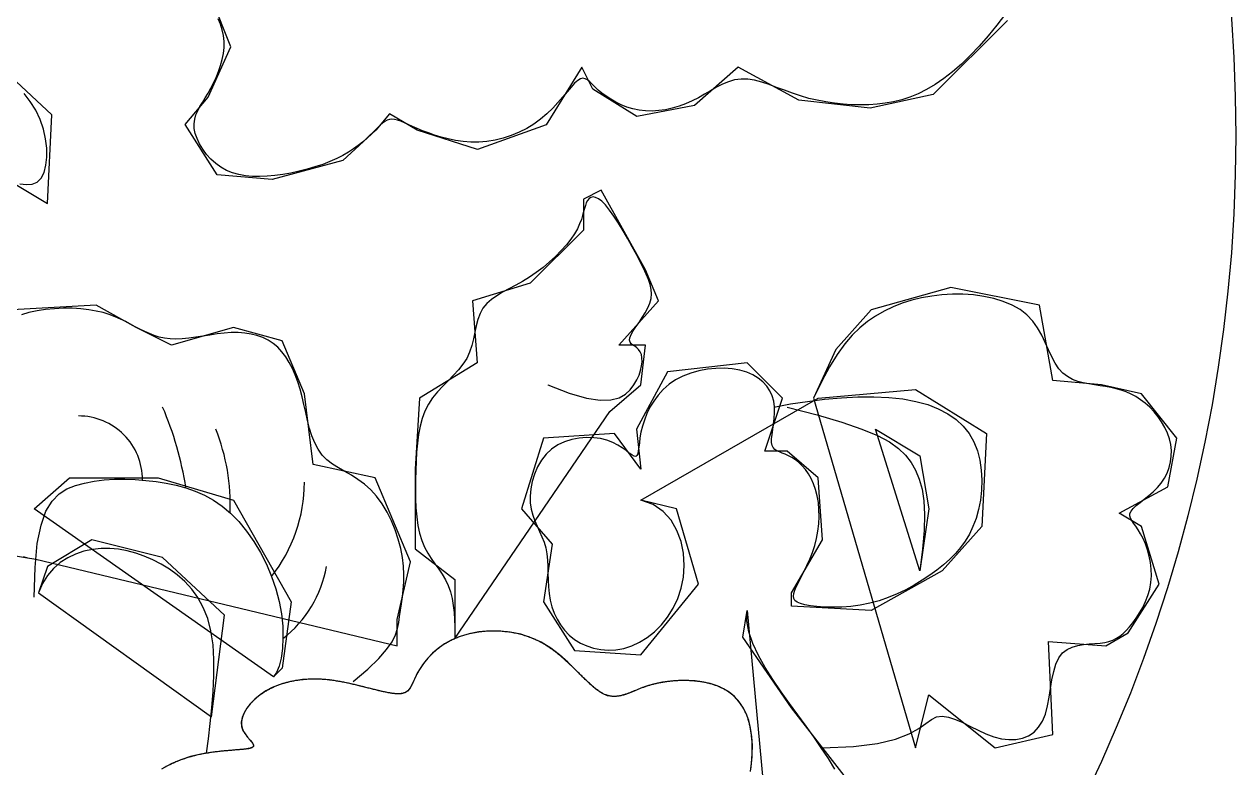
# Model space of a CAD drawing. Header units: metres. Extents: x -747 to 1683, y 3278 to 5498.
# Drawn here: x 532.4 to 739, y 4552.6 to 4679.4 of the extents above; entities that cross this region are included whole.
import ezdxf

# ---------------------------------------------------------------- set-up
doc = ezdxf.new("R2010")
doc.units = ezdxf.units.M
doc.layers.add('3', color=3, linetype='Continuous')

msp = doc.modelspace()

# ---------------------------------------------------------------- linework, layer by layer
at = {"layer": '3'}
for points in [[(700.05, 4680.02), (687.41, 4667.4), (676.64, 4665.06), (664.47, 4666.46), (654.17, 4672.07), (646.68, 4665.53), (636.85, 4663.66), (629.36, 4668.33), (627.49, 4672.07), (621.4, 4662.25), (609.7, 4658.04), (599.4, 4661.32), (594.72, 4664.12), (592.38, 4661.32), (586.76, 4656.17), (574.69, 4652.92), (565.31, 4653.7), (559.84, 4662.29), (563.75, 4666.97), (567.66, 4675.56), (564.53, 4683.36)], [(699.74, 4681.19), (698.26, 4679.23), (696.76, 4677.39), (695.25, 4675.66), (693.73, 4674.07), (692.21, 4672.61), (690.69, 4671.29), (689.2, 4670.13), (687.72, 4669.11), (686.27, 4668.25), (684.84, 4667.55), (683.43, 4666.97), (682.03, 4666.52), (680.64, 4666.18), (679.24, 4665.93), (677.83, 4665.77), (676.41, 4665.68), (674.96, 4665.65), (673.5, 4665.68), (672.04, 4665.77), (670.57, 4665.93), (669.1, 4666.14), (667.64, 4666.42), (666.2, 4666.76), (664.78, 4667.16), (663.39, 4667.63), (662.03, 4668.13), (660.71, 4668.63), (659.42, 4669.1), (658.16, 4669.51), (656.95, 4669.83), (655.77, 4670.02), (654.64, 4670.05), (653.55, 4669.9), (652.49, 4669.59), (651.46, 4669.16), (650.44, 4668.64), (649.42, 4668.06), (648.4, 4667.46), (647.36, 4666.86), (646.29, 4666.31), (645.19, 4665.82), (644.07, 4665.4), (642.92, 4665.07), (641.77, 4664.82), (640.61, 4664.66), (639.47, 4664.6), (638.34, 4664.62), (637.24, 4664.75), (636.18, 4664.97), (635.16, 4665.28), (634.19, 4665.67), (633.27, 4666.11), (632.42, 4666.6), (631.63, 4667.11), (630.93, 4667.64), (630.3, 4668.18), (629.75, 4668.69), (629.28, 4669.17), (628.85, 4669.58), (628.45, 4669.9), (628.07, 4670.11), (627.68, 4670.18), (627.25, 4670.09), (626.79, 4669.81), (626.26, 4669.33), (625.66, 4668.68), (624.99, 4667.89), (624.24, 4667), (623.42, 4666.04), (622.52, 4665.07), (621.54, 4664.1), (620.47, 4663.19), (619.31, 4662.36), (618.09, 4661.61), (616.8, 4660.97), (615.46, 4660.42), (614.1, 4659.98), (612.71, 4659.64), (611.32, 4659.41), (609.93, 4659.29), (608.57, 4659.29), (607.24, 4659.39), (605.94, 4659.57), (604.7, 4659.83), (603.5, 4660.14), (602.37, 4660.49), (601.32, 4660.86), (600.34, 4661.24), (599.44, 4661.61), (598.63, 4661.97), (597.89, 4662.3), (597.23, 4662.59), (596.62, 4662.84), (596.07, 4663.03), (595.57, 4663.15), (595.11, 4663.19), (594.69, 4663.14), (594.29, 4663.02), (593.91, 4662.82), (593.53, 4662.55), (593.14, 4662.22), (592.74, 4661.84), (592.31, 4661.4), (591.83, 4660.93), (591.31, 4660.41), (590.73, 4659.87), (590.08, 4659.31), (589.37, 4658.74), (588.58, 4658.16), (587.7, 4657.59), (586.74, 4657.03), (585.69, 4656.49), (584.53, 4655.98), (583.3, 4655.5), (581.99, 4655.07), (580.65, 4654.67), (579.27, 4654.32), (577.88, 4654.02), (576.5, 4653.78), (575.14, 4653.6), (573.82, 4653.47), (572.54, 4653.42), (571.32, 4653.45), (570.14, 4653.56), (569.01, 4653.76), (567.94, 4654.07), (566.92, 4654.48), (565.96, 4655), (565.07, 4655.65), (564.24, 4656.39), (563.5, 4657.21), (562.85, 4658.08), (562.31, 4658.98), (561.88, 4659.89), (561.57, 4660.78), (561.4, 4661.64), (561.38, 4662.44), (561.48, 4663.2), (561.69, 4663.92), (561.99, 4664.63), (562.37, 4665.34), (562.8, 4666.07), (563.26, 4666.82), (563.75, 4667.62), (564.23, 4668.48), (564.71, 4669.39), (565.15, 4670.34), (565.56, 4671.33), (565.9, 4672.34), (566.18, 4673.37), (566.38, 4674.4), (566.48, 4675.43), (566.48, 4676.45), (566.37, 4677.45), (566.16, 4678.43), (565.86, 4679.38), (565.48, 4680.3)], [(525.05, 4655.62), (536.38, 4648.83), (537.13, 4663.92), (525.8, 4674.48)], [(531.68, 4652.21), (532.8, 4652.05), (533.78, 4652.12), (534.61, 4652.47), (535.29, 4653.16), (535.79, 4654.13), (536.12, 4655.34), (536.28, 4656.73), (536.26, 4658.27), (536.06, 4659.88), (535.68, 4661.53), (535.12, 4663.16), (534.37, 4664.73), (533.45, 4666.21), (532.41, 4667.59)], [(621.71, 4617.9), (621.71, 4617.9), (625.32, 4616.5), (628.26, 4615.67), (630.61, 4615.31), (632.46, 4615.35), (633.88, 4615.71), (634.96, 4616.31), (635.76, 4617.06), (636.37, 4617.9), (636.86, 4618.74), (637.24, 4619.58), (637.51, 4620.38), (637.69, 4621.15), (637.76, 4621.86), (637.74, 4622.51), (637.64, 4623.08), (637.44, 4623.56), (637.17, 4623.93), (636.85, 4624.23), (636.51, 4624.48), (636.18, 4624.7), (635.91, 4624.93), (635.71, 4625.2), (635.62, 4625.53), (635.68, 4625.94), (635.9, 4626.47), (636.26, 4627.1), (636.72, 4627.8), (637.24, 4628.57), (637.77, 4629.38), (638.28, 4630.21), (638.73, 4631.04), (639.08, 4631.85), (639.29, 4632.64), (639.37, 4633.41), (639.32, 4634.19), (639.16, 4635), (638.88, 4635.85), (638.49, 4636.77), (638.01, 4637.78), (637.44, 4638.89), (636.79, 4640.13), (636.08, 4641.45), (635.32, 4642.81), (634.53, 4644.16), (633.74, 4645.46), (632.96, 4646.66), (632.22, 4647.71), (631.53, 4648.58), (630.9, 4649.22), (630.34, 4649.64), (629.85, 4649.88), (629.42, 4649.94), (629.05, 4649.86), (628.73, 4649.66), (628.47, 4649.34), (628.25, 4648.95), (628.09, 4648.5), (627.94, 4647.99), (627.79, 4647.42), (627.62, 4646.78), (627.41, 4646.1), (627.12, 4645.35), (626.74, 4644.54), (626.24, 4643.67), (625.61, 4642.75), (624.85, 4641.79), (623.98, 4640.81), (623.02, 4639.82), (621.98, 4638.86), (620.88, 4637.93), (619.73, 4637.05), (618.56, 4636.25), (617.38, 4635.54), (616.21, 4634.9), (615.07, 4634.3), (613.98, 4633.71), (612.98, 4633.11), (612.07, 4632.47), (611.28, 4631.77), (610.63, 4630.97), (610.14, 4630.07), (609.78, 4629.07), (609.49, 4628), (609.25, 4626.89), (609.01, 4625.75), (608.72, 4624.61), (608.36, 4623.49), (607.86, 4622.42), (607.22, 4621.42), (606.45, 4620.46), (605.59, 4619.54), (604.69, 4618.62), (603.77, 4617.69), (602.87, 4616.73), (602.04, 4615.72), (601.32, 4614.63), (600.73, 4613.45), (600.26, 4612.19), (599.9, 4610.85), (599.64, 4609.44), (599.45, 4607.98), (599.32, 4606.46), (599.24, 4604.9), (599.18, 4603.31), (599.14, 4601.7), (599.13, 4600.08), (599.14, 4598.48), (599.21, 4596.92), (599.34, 4595.4), (599.53, 4593.96), (599.81, 4592.61), (600.19, 4591.37), (600.66, 4590.25), (601.21, 4589.23), (601.82, 4588.29), (602.45, 4587.39), (603.09, 4586.51), (603.69, 4585.62), (604.24, 4584.69), (604.72, 4583.7), (605.09, 4582.62), (605.37, 4581.47), (605.57, 4580.28), (605.71, 4579.08), (605.79, 4577.89), (605.83, 4576.74), (605.85, 4575.65), (605.85, 4574.65), (632.28, 4613.37), (637.57, 4617.9), (638.32, 4624.69), (633.79, 4624.69), (640.59, 4632.23), (638.32, 4637.51), (630.77, 4651.09), (627.75, 4649.58), (627.75, 4644.3), (618.69, 4635.25), (608.87, 4632.23), (609.63, 4621.67), (599.81, 4615.63), (599.05, 4603.56), (599.05, 4589.98), (605.85, 4584.7), (605.85, 4577.16), (605.85, 4574.65)], [(668.53, 4556.04), (668.53, 4556.04), (673.82, 4556.23), (677.91, 4556.76), (681, 4557.51), (683.28, 4558.39), (684.93, 4559.31), (686.13, 4560.17), (687.09, 4560.87), (687.98, 4561.32), (688.95, 4561.43), (690.04, 4561.26), (691.21, 4560.87), (692.45, 4560.33), (693.74, 4559.69), (695.06, 4559.04), (696.4, 4558.42), (697.73, 4557.92), (699.04, 4557.59), (700.3, 4557.43), (701.51, 4557.46), (702.64, 4557.69), (703.67, 4558.1), (704.6, 4558.72), (705.39, 4559.54), (706.04, 4560.56), (706.53, 4561.79), (706.89, 4563.17), (707.18, 4564.65), (707.42, 4566.16), (707.66, 4567.64), (707.95, 4569.05), (708.31, 4570.31), (708.81, 4571.38), (709.45, 4572.2), (710.23, 4572.79), (711.1, 4573.21), (712.05, 4573.48), (713.03, 4573.65), (714.01, 4573.74), (714.96, 4573.81), (715.85, 4573.89), (716.66, 4574.01), (717.38, 4574.18), (718.04, 4574.41), (718.65, 4574.71), (719.23, 4575.07), (719.78, 4575.52), (720.33, 4576.04), (720.89, 4576.66), (721.46, 4577.36), (722.04, 4578.15), (722.61, 4579.02), (723.14, 4579.96), (723.62, 4580.95), (724.02, 4582), (724.33, 4583.08), (724.54, 4584.2), (724.62, 4585.34), (724.58, 4586.49), (724.45, 4587.62), (724.22, 4588.73), (723.93, 4589.78), (723.58, 4590.78), (723.19, 4591.69), (722.78, 4592.5), (722.35, 4593.2), (721.94, 4593.8), (721.56, 4594.32), (721.25, 4594.78), (721.03, 4595.2), (720.92, 4595.59), (720.95, 4595.99), (721.14, 4596.4), (721.51, 4596.84), (722.03, 4597.32), (722.67, 4597.84), (723.39, 4598.41), (724.15, 4599.02), (724.91, 4599.69), (725.64, 4600.4), (726.3, 4601.17), (726.86, 4602), (727.31, 4602.88), (727.66, 4603.8), (727.89, 4604.76), (728.01, 4605.73), (728.02, 4606.73), (727.91, 4607.72), (727.68, 4608.72), (727.34, 4609.7), (726.9, 4610.66), (726.36, 4611.59), (725.75, 4612.48), (725.07, 4613.31), (724.34, 4614.08), (723.57, 4614.77), (722.78, 4615.38), (721.97, 4615.9), (721.15, 4616.34), (720.31, 4616.7), (719.46, 4617), (718.59, 4617.25), (717.7, 4617.45), (716.79, 4617.62), (715.85, 4617.77), (714.9, 4617.91), (713.94, 4618.06), (712.98, 4618.26), (712.05, 4618.51), (711.15, 4618.85), (710.3, 4619.31), (709.51, 4619.9), (708.81, 4620.66), (708.19, 4621.6), (707.62, 4622.68), (707.08, 4623.87), (706.52, 4625.11), (705.91, 4626.37), (705.21, 4627.61), (704.38, 4628.78), (703.39, 4629.84), (702.21, 4630.76), (700.86, 4631.52), (699.36, 4632.15), (697.75, 4632.64), (696.04, 4633), (694.28, 4633.24), (692.48, 4633.36), (690.68, 4633.36), (688.9, 4633.26), (687.15, 4633.06), (685.43, 4632.75), (683.76, 4632.33), (682.13, 4631.82), (680.56, 4631.2), (679.04, 4630.48), (677.59, 4629.65), (676.21, 4628.72), (674.88, 4627.65), (673.58, 4626.38), (672.31, 4624.88), (671.03, 4623.1), (669.73, 4621), (668.4, 4618.52), (667.02, 4615.63), (684.39, 4556.04), (686.65, 4565.09), (697.98, 4556.04), (707.8, 4558.3), (707.04, 4574.14), (716.86, 4573.39), (720.64, 4575.65), (725.92, 4583.95), (722.9, 4593.76), (719.13, 4596.02), (727.43, 4600.55), (728.94, 4608.84), (722.9, 4616.39), (716.11, 4617.9), (707.8, 4618.65), (705.53, 4631.48), (690.43, 4634.49), (676.84, 4630.72), (670.8, 4623.93), (667.02, 4615.63)], [(532.22, 4588.62), (532.97, 4588.44), (533.69, 4588.3), (534.38, 4588.18), (596.03, 4573.39), (596.03, 4577.91), (598.3, 4587.72), (592.26, 4602.05), (581.69, 4604.32), (580.18, 4616.39), (576.4, 4625.44), (568.09, 4627.7), (557.52, 4624.69), (551.48, 4627.7), (544.68, 4631.48), (530.33, 4630.72)], [(588.48, 4567.35), (588.48, 4567.35), (590.98, 4569.45), (592.85, 4571.24), (594.21, 4572.78), (595.14, 4574.11), (595.73, 4575.29), (596.07, 4576.37), (596.27, 4577.39), (596.41, 4578.42), (596.57, 4579.48), (596.74, 4580.59), (596.9, 4581.75), (597.04, 4582.97), (597.13, 4584.25), (597.15, 4585.6), (597.09, 4587), (596.91, 4588.48), (596.61, 4590.01), (596.19, 4591.59), (595.66, 4593.17), (595.01, 4594.73), (594.27, 4596.23), (593.43, 4597.63), (592.5, 4598.92), (591.5, 4600.04), (590.43, 4600.99), (589.32, 4601.8), (588.19, 4602.5), (587.07, 4603.14), (585.98, 4603.76), (584.95, 4604.41), (584.02, 4605.13), (583.2, 4605.95), (582.51, 4606.92), (581.94, 4608.02), (581.47, 4609.22), (581.07, 4610.49), (580.73, 4611.83), (580.42, 4613.18), (580.11, 4614.55), (579.8, 4615.89), (579.45, 4617.18), (579.06, 4618.42), (578.63, 4619.6), (578.15, 4620.71), (577.61, 4621.74), (577.02, 4622.69), (576.36, 4623.55), (575.64, 4624.31), (574.85, 4624.96), (574, 4625.52), (573.08, 4625.97), (572.1, 4626.32), (571.08, 4626.58), (570, 4626.75), (568.88, 4626.83), (567.71, 4626.82), (566.52, 4626.74), (565.3, 4626.59), (564.08, 4626.41), (562.85, 4626.21), (561.65, 4626.02), (560.48, 4625.85), (559.35, 4625.74), (558.28, 4625.69), (557.27, 4625.74), (556.33, 4625.87), (555.43, 4626.07), (554.58, 4626.34), (553.75, 4626.66), (552.95, 4627.02), (552.15, 4627.41), (551.35, 4627.83), (550.54, 4628.26), (549.71, 4628.69), (548.83, 4629.11), (547.91, 4629.51), (546.92, 4629.88), (545.85, 4630.22), (544.69, 4630.5), (543.42, 4630.72), (542.05, 4630.88), (540.59, 4630.96), (539.08, 4630.96), (537.56, 4630.9), (536.05, 4630.75), (534.59, 4630.53), (533.22, 4630.23), (531.97, 4629.84)], [(660.22, 4614.13), (660.22, 4614.13), (663.08, 4614.65), (665.98, 4615.1), (668.88, 4615.46), (671.76, 4615.71), (674.56, 4615.86), (677.27, 4615.88), (679.84, 4615.76), (682.25, 4615.51), (684.46, 4615.1), (686.47, 4614.55), (688.28, 4613.84), (689.89, 4612.99), (691.3, 4612), (692.51, 4610.88), (693.52, 4609.61), (694.33, 4608.22), (694.94, 4606.69), (695.36, 4605.08), (695.61, 4603.39), (695.7, 4601.68), (695.64, 4599.96), (695.45, 4598.28), (695.13, 4596.66), (694.71, 4595.14), (694.19, 4593.74), (693.58, 4592.46), (692.87, 4591.27), (692.08, 4590.17), (691.2, 4589.14), (690.23, 4588.17), (689.18, 4587.24), (688.04, 4586.34), (686.82, 4585.45), (685.52, 4584.59), (684.16, 4583.76), (682.74, 4582.99), (681.26, 4582.28), (679.74, 4581.65), (678.18, 4581.11), (676.58, 4580.68), (674.97, 4580.36), (673.37, 4580.15), (671.8, 4580.03), (670.29, 4579.99), (668.88, 4580.02), (667.59, 4580.11), (666.46, 4580.25), (665.51, 4580.43), (664.76, 4580.63), (664.21, 4580.87), (663.84, 4581.15), (663.64, 4581.48), (663.58, 4581.88), (663.65, 4582.36), (663.84, 4582.92), (664.12, 4583.57), (664.49, 4584.33), (664.92, 4585.18), (665.39, 4586.12), (665.87, 4587.14), (666.35, 4588.22), (666.8, 4589.35), (667.2, 4590.53), (667.52, 4591.74), (667.76, 4592.98), (667.9, 4594.22), (667.96, 4595.46), (667.93, 4596.68), (667.82, 4597.86), (667.63, 4598.99), (667.36, 4600.06), (667.02, 4601.05), (666.61, 4601.95), (666.14, 4602.75), (665.62, 4603.47), (665.07, 4604.1), (664.49, 4604.65), (663.9, 4605.12), (663.32, 4605.51), (662.74, 4605.83), (662.19, 4606.08), (661.67, 4606.29), (661.19, 4606.48), (660.77, 4606.68), (660.42, 4606.91), (660.14, 4607.21), (659.94, 4607.59), (659.85, 4608.09), (659.85, 4608.72), (659.92, 4609.47), (660.04, 4610.32), (660.18, 4611.23), (660.29, 4612.2), (660.36, 4613.18), (660.35, 4614.17), (660.22, 4615.13), (659.96, 4616.05), (659.57, 4616.91), (659.03, 4617.71), (658.37, 4618.43), (657.57, 4619.07), (656.65, 4619.62), (655.6, 4620.07), (654.43, 4620.41), (653.15, 4620.64), (651.78, 4620.74), (650.36, 4620.72), (648.91, 4620.58), (647.47, 4620.32), (646.06, 4619.93), (644.72, 4619.42), (643.48, 4618.78), (642.37, 4618.01), (641.38, 4617.13), (640.51, 4616.17), (639.75, 4615.15), (639.11, 4614.08), (638.58, 4613), (638.15, 4611.91), (637.82, 4610.86), (637.58, 4609.85), (637.41, 4608.9), (637.3, 4608.04), (637.21, 4607.29), (637.12, 4606.66), (637.02, 4606.17), (636.89, 4605.85), (636.69, 4605.7), (636.41, 4605.75), (636.04, 4605.96), (635.59, 4606.29), (635.03, 4606.71), (634.38, 4607.17), (633.62, 4607.65), (632.76, 4608.09), (631.78, 4608.47), (630.69, 4608.74), (629.51, 4608.9), (628.27, 4608.94), (627.01, 4608.84), (625.76, 4608.61), (624.54, 4608.22), (623.39, 4607.67), (622.34, 4606.96), (621.41, 4606.07), (620.62, 4605.05), (619.96, 4603.91), (619.43, 4602.7), (619.04, 4601.45), (618.78, 4600.19), (618.66, 4598.95), (618.69, 4597.78), (618.85, 4596.69), (619.12, 4595.68), (619.47, 4594.72), (619.87, 4593.8), (620.29, 4592.9), (620.69, 4592), (621.05, 4591.07), (621.33, 4590.11), (621.52, 4589.09), (621.63, 4588.03), (621.68, 4586.92), (621.71, 4585.79), (621.74, 4584.64), (621.79, 4583.48), (621.9, 4582.32), (622.09, 4581.18), (622.38, 4580.07), (622.77, 4578.98), (623.27, 4577.95), (623.86, 4576.97), (624.56, 4576.07), (625.36, 4575.24), (626.26, 4574.51), (627.25, 4573.89), (628.33, 4573.39), (629.49, 4573.01), (630.72, 4572.77), (632, 4572.68), (633.31, 4572.75), (634.65, 4572.99), (635.99, 4573.41), (637.32, 4574.02), (638.62, 4574.82), (639.88, 4575.82), (641.05, 4576.99), (642.12, 4578.33), (643.06, 4579.83), (643.84, 4581.47), (644.43, 4583.24), (644.8, 4585.14), (644.94, 4587.14), (644.82, 4589.19), (644.41, 4591.2), (643.71, 4593.1), (642.7, 4594.84), (641.34, 4596.33), (639.64, 4597.5), (637.57, 4598.28), (667.77, 4615.63), (684.39, 4617.14), (696.47, 4609.6), (695.72, 4593.76), (688.92, 4586.21), (676.84, 4579.42), (663.24, 4580.18), (663.24, 4582.44), (668.53, 4591.49), (667.77, 4602.05), (662.49, 4606.58), (658.71, 4606.58), (661.73, 4615.63), (655.69, 4621.67), (642.1, 4620.16), (636.81, 4610.35), (637.57, 4603.56), (633.04, 4609.6), (620.95, 4608.84), (617.18, 4596.77), (622.46, 4590.74), (620.95, 4580.93), (626.24, 4572.63), (637.57, 4571.88), (647.39, 4583.95), (643.61, 4596.77), (637.57, 4598.28)], [(662.49, 4614.13), (662.49, 4614.13), (667.64, 4612.78), (671.85, 4611.54), (675.22, 4610.38), (677.88, 4609.27), (679.93, 4608.18), (681.5, 4607.07), (682.69, 4605.92), (683.63, 4604.7), (684.41, 4603.36), (685.04, 4601.86), (685.5, 4600.14), (685.8, 4598.14), (685.93, 4595.81), (685.86, 4593.08), (685.61, 4589.9), (685.14, 4586.21), (677.59, 4610.35), (685.14, 4605.83), (686.65, 4596.77), (685.14, 4586.21)], [(534.11, 4581.69), (534.11, 4581.69), (534.25, 4586.78), (534.64, 4590.84), (535.28, 4594), (536.12, 4596.37), (537.16, 4598.11), (538.36, 4599.32), (539.7, 4600.16), (541.16, 4600.73), (542.71, 4601.17), (544.35, 4601.49), (546.04, 4601.7), (547.78, 4601.81), (549.55, 4601.83), (551.34, 4601.77), (553.12, 4601.63), (554.88, 4601.43), (556.61, 4601.16), (558.3, 4600.81), (559.95, 4600.37), (561.56, 4599.81), (563.14, 4599.11), (564.66, 4598.26), (566.15, 4597.24), (567.59, 4596.02), (568.98, 4594.6), (570.3, 4592.99), (571.54, 4591.23), (572.69, 4589.33), (573.71, 4587.33), (574.6, 4585.26), (575.33, 4583.14), (575.9, 4580.99), (576.28, 4578.86), (576.48, 4576.78), (576.53, 4574.8), (576.43, 4572.97), (576.2, 4571.34), (575.86, 4569.95), (575.42, 4568.86), (574.89, 4568.11), (534.11, 4596.77), (540.15, 4602.05), (555.25, 4602.05), (568.09, 4598.28), (577.91, 4580.93), (576.4, 4569.62), (574.89, 4568.11)], [(563.51, 4555.11), (563.51, 4555.11), (563.82, 4557.54), (564.13, 4560.15), (564.41, 4562.86), (564.63, 4565.63), (564.76, 4568.38), (564.76, 4571.06), (564.6, 4573.61), (564.25, 4575.96), (563.7, 4578.08), (562.95, 4579.96), (562.04, 4581.63), (560.97, 4583.09), (559.79, 4584.38), (558.51, 4585.5), (557.16, 4586.49), (555.76, 4587.34), (554.33, 4588.09), (552.88, 4588.73), (551.42, 4589.24), (549.95, 4589.64), (548.48, 4589.9), (547, 4590.03), (545.52, 4590.02), (544.05, 4589.86), (542.6, 4589.54), (541.18, 4589.07), (539.83, 4588.43), (538.56, 4587.61), (537.41, 4586.61), (536.39, 4585.42), (535.53, 4584.03), (534.86, 4582.44), (564.32, 4561.32), (566.58, 4578.67), (556.01, 4588.48), (543.93, 4591.49), (536.38, 4586.97), (534.86, 4582.44)], [(528.07, 4589.23), (532.6, 4588.48), (534.38, 4588.18)], [(673.82, 4549.25), (663.24, 4562.83), (654.94, 4574.9), (655.69, 4579.42)], [(670.64, 4552.39), (669.53, 4554.22), (668.33, 4556.05), (667.07, 4557.88), (665.73, 4559.74), (664.35, 4561.63), (662.93, 4563.58), (661.48, 4565.59), (660.07, 4567.65), (658.75, 4569.72), (657.59, 4571.78), (656.64, 4573.81), (655.96, 4575.78), (655.63, 4577.66), (655.69, 4579.42), (660.22, 4530.39)], [(656.24, 4551.99), (656.45, 4553.44), (656.56, 4554.94), (656.57, 4556.44), (656.47, 4557.93), (656.26, 4559.36), (655.94, 4560.69), (655.51, 4561.9), (654.96, 4562.98), (654.29, 4563.94), (653.52, 4564.77), (652.64, 4565.49), (651.66, 4566.1), (650.58, 4566.59), (649.4, 4566.97), (648.13, 4567.25), (646.79, 4567.43), (645.41, 4567.51), (644, 4567.49), (642.61, 4567.39), (641.24, 4567.2), (639.93, 4566.94), (638.7, 4566.6), (637.57, 4566.19), (636.53, 4565.76), (635.55, 4565.36), (634.61, 4565.03), (633.7, 4564.81), (632.79, 4564.76), (631.86, 4564.92), (630.9, 4565.34), (629.88, 4566.05), (628.79, 4567), (627.63, 4568.12), (626.4, 4569.35), (625.08, 4570.62), (623.68, 4571.86), (622.18, 4573.02), (620.58, 4574.02), (618.88, 4574.8), (617.1, 4575.38), (615.29, 4575.75), (613.47, 4575.93), (611.67, 4575.94), (609.92, 4575.78), (608.27, 4575.47), (606.73, 4575.02), (605.34, 4574.44), (604.1, 4573.76), (603.01, 4572.99), (602.04, 4572.16), (601.21, 4571.3), (600.5, 4570.42), (599.91, 4569.56), (599.43, 4568.74), (599.05, 4567.97), (598.74, 4567.27), (598.45, 4566.65), (598.14, 4566.13), (597.78, 4565.71), (597.31, 4565.41), (596.7, 4565.24), (595.91, 4565.21), (594.9, 4565.33), (593.71, 4565.57), (592.36, 4565.89), (590.89, 4566.27), (589.33, 4566.66), (587.71, 4567.04), (586.08, 4567.36), (584.45, 4567.6), (582.87, 4567.73), (581.35, 4567.75), (579.88, 4567.66), (578.48, 4567.46), (577.14, 4567.17), (575.89, 4566.77), (574.71, 4566.29), (573.63, 4565.72), (572.64, 4565.07), (571.76, 4564.35), (571, 4563.59), (570.37, 4562.79), (569.89, 4561.99), (569.58, 4561.19), (569.43, 4560.42), (569.48, 4559.68), (569.71, 4559), (570.07, 4558.39), (570.5, 4557.83), (570.92, 4557.34), (571.28, 4556.91), (571.49, 4556.55), (571.5, 4556.26), (571.24, 4556.04), (570.65, 4555.88), (569.77, 4555.76), (568.63, 4555.67), (567.29, 4555.56), (565.79, 4555.42), (564.18, 4555.22), (562.5, 4554.93), (560.79, 4554.53), (559.11, 4553.98), (557.45, 4553.28), (555.83, 4552.41)], [(656.32, 4552.54), (656.34, 4552.72), (656.37, 4552.9), (656.39, 4553.08), (656.41, 4553.26), (656.43, 4553.45), (656.45, 4553.63), (656.47, 4553.82), (656.48, 4554), (656.5, 4554.19), (656.51, 4554.38), (656.52, 4554.56), (656.53, 4554.75), (656.54, 4554.94), (656.55, 4555.13), (656.55, 4555.31), (656.56, 4555.5), (656.56, 4555.69), (656.56, 4555.88), (656.56, 4556.07), (656.55, 4556.25), (656.55, 4556.44), (656.54, 4556.63), (656.53, 4556.81), (656.52, 4557), (656.51, 4557.19), (656.5, 4557.37), (656.48, 4557.55), (656.47, 4557.74), (656.45, 4557.92), (656.43, 4558.1), (656.41, 4558.28), (656.39, 4558.46), (656.36, 4558.64), (656.33, 4558.82), (656.31, 4558.99), (656.28, 4559.17), (656.24, 4559.34), (656.21, 4559.51), (656.17, 4559.68), (656.14, 4559.85), (656.1, 4560.02), (656.06, 4560.18), (656.02, 4560.35), (655.97, 4560.51), (655.92, 4560.67), (655.88, 4560.83), (655.83, 4560.98), (655.77, 4561.14), (655.72, 4561.29), (655.67, 4561.44), (655.61, 4561.59), (655.55, 4561.73), (655.49, 4561.88), (655.43, 4562.02), (655.36, 4562.16), (655.3, 4562.3), (655.23, 4562.43), (655.16, 4562.57), (655.09, 4562.7), (655.01, 4562.83), (654.94, 4562.96), (654.86, 4563.08), (654.78, 4563.21), (654.7, 4563.33), (654.62, 4563.45), (654.54, 4563.57), (654.45, 4563.69), (654.36, 4563.8), (654.28, 4563.92), (654.18, 4564.03), (654.09, 4564.14), (654, 4564.25), (653.9, 4564.35), (653.81, 4564.45), (653.71, 4564.56), (653.61, 4564.66), (653.5, 4564.75), (653.4, 4564.85), (653.29, 4564.95), (653.19, 4565.04), (653.08, 4565.13), (652.97, 4565.22), (652.85, 4565.31), (652.74, 4565.39), (652.63, 4565.47), (652.51, 4565.56), (652.39, 4565.64), (652.27, 4565.72), (652.15, 4565.79), (652.02, 4565.87), (651.9, 4565.94), (651.77, 4566.01), (651.64, 4566.08), (651.51, 4566.15), (651.38, 4566.21), (651.25, 4566.28), (651.12, 4566.34), (650.98, 4566.4), (650.84, 4566.46), (650.7, 4566.52), (650.56, 4566.57), (650.42, 4566.63), (650.28, 4566.68), (650.13, 4566.73), (649.98, 4566.78), (649.84, 4566.83), (649.69, 4566.87), (649.54, 4566.92), (649.38, 4566.96), (649.23, 4567), (649.07, 4567.04), (648.92, 4567.07), (648.76, 4567.11), (648.6, 4567.14), (648.44, 4567.18), (648.28, 4567.21), (648.12, 4567.24), (647.95, 4567.26), (647.79, 4567.29), (647.62, 4567.31), (647.46, 4567.34), (647.29, 4567.36), (647.12, 4567.38), (646.95, 4567.4), (646.78, 4567.41), (646.61, 4567.43), (646.44, 4567.44), (646.27, 4567.45), (646.1, 4567.46), (645.92, 4567.47), (645.75, 4567.48), (645.58, 4567.49), (645.4, 4567.49), (645.23, 4567.5), (645.05, 4567.5), (644.88, 4567.5), (644.7, 4567.5), (644.53, 4567.49), (644.35, 4567.49), (644.18, 4567.49), (644, 4567.48), (643.83, 4567.47), (643.65, 4567.46), (643.48, 4567.45), (643.3, 4567.44), (643.13, 4567.43), (642.96, 4567.41), (642.78, 4567.39), (642.61, 4567.38), (642.44, 4567.36), (642.27, 4567.34), (642.1, 4567.32), (641.92, 4567.29), (641.75, 4567.27), (641.59, 4567.25), (641.42, 4567.22), (641.25, 4567.19), (641.08, 4567.16), (640.92, 4567.13), (640.75, 4567.1), (640.59, 4567.07), (640.42, 4567.03), (640.26, 4567), (640.1, 4566.96), (639.94, 4566.93), (639.79, 4566.89), (639.63, 4566.85), (639.47, 4566.81), (639.32, 4566.77), (639.17, 4566.72), (639.02, 4566.68), (638.87, 4566.63), (638.72, 4566.59), (638.57, 4566.54), (638.43, 4566.49), (638.28, 4566.44), (638.14, 4566.39), (638, 4566.34), (637.86, 4566.29), (637.72, 4566.24), (637.58, 4566.19), (637.45, 4566.14), (637.32, 4566.08), (637.18, 4566.03), (637.05, 4565.98), (636.92, 4565.93), (636.79, 4565.87), (636.66, 4565.82), (636.54, 4565.77), (636.41, 4565.72), (636.29, 4565.67), (636.16, 4565.61), (636.04, 4565.56), (635.92, 4565.51), (635.79, 4565.47), (635.67, 4565.42), (635.55, 4565.37), (635.43, 4565.33), (635.32, 4565.28), (635.2, 4565.24), (635.08, 4565.2), (634.96, 4565.16), (634.85, 4565.12), (634.73, 4565.08), (634.61, 4565.05), (634.5, 4565.01), (634.38, 4564.98), (634.27, 4564.95), (634.15, 4564.92), (634.04, 4564.9), (633.93, 4564.88), (633.81, 4564.86), (633.7, 4564.84), (633.58, 4564.82), (633.47, 4564.81), (633.36, 4564.8), (633.24, 4564.79), (633.13, 4564.79), (633.02, 4564.79), (632.9, 4564.79), (632.79, 4564.79), (632.67, 4564.8), (632.56, 4564.81), (632.44, 4564.83), (632.32, 4564.85), (632.21, 4564.87), (632.09, 4564.9), (631.97, 4564.93), (631.86, 4564.96), (631.74, 4565), (631.62, 4565.04), (631.5, 4565.09), (631.38, 4565.14), (631.26, 4565.2), (631.13, 4565.26), (631.01, 4565.32), (630.89, 4565.39), (630.76, 4565.46), (630.64, 4565.54), (630.51, 4565.62), (630.38, 4565.71), (630.26, 4565.8), (630.13, 4565.89), (630, 4565.99), (629.86, 4566.09), (629.73, 4566.19), (629.6, 4566.3), (629.46, 4566.42), (629.33, 4566.53), (629.19, 4566.65), (629.06, 4566.77), (628.92, 4566.9), (628.78, 4567.03), (628.64, 4567.16), (628.49, 4567.29), (628.35, 4567.43), (628.21, 4567.56), (628.06, 4567.7), (627.92, 4567.85), (627.77, 4567.99), (627.62, 4568.14), (627.47, 4568.28), (627.32, 4568.43), (627.17, 4568.58), (627.01, 4568.74), (626.86, 4568.89), (626.7, 4569.04), (626.54, 4569.2), (626.38, 4569.36), (626.22, 4569.51), (626.06, 4569.67), (625.9, 4569.83), (625.74, 4569.98), (625.57, 4570.14), (625.4, 4570.3), (625.24, 4570.46), (625.07, 4570.61), (624.9, 4570.77), (624.72, 4570.93), (624.55, 4571.08), (624.37, 4571.24), (624.2, 4571.39), (624.02, 4571.55), (623.84, 4571.7), (623.66, 4571.85), (623.48, 4572), (623.29, 4572.15), (623.11, 4572.29), (622.92, 4572.44), (622.73, 4572.58), (622.54, 4572.72), (622.35, 4572.86), (622.16, 4572.99), (621.97, 4573.13), (621.77, 4573.26), (621.57, 4573.38), (621.37, 4573.51), (621.17, 4573.63), (620.97, 4573.75), (620.77, 4573.87), (620.56, 4573.98), (620.35, 4574.09), (620.14, 4574.2), (619.93, 4574.3), (619.72, 4574.4), (619.51, 4574.5), (619.3, 4574.59), (619.08, 4574.68), (618.86, 4574.77), (618.65, 4574.85), (618.43, 4574.93), (618.21, 4575.01), (617.99, 4575.08), (617.77, 4575.15), (617.54, 4575.22), (617.32, 4575.28), (617.1, 4575.34), (616.87, 4575.4), (616.65, 4575.45), (616.42, 4575.51), (616.2, 4575.55), (615.97, 4575.6), (615.74, 4575.64), (615.51, 4575.68), (615.29, 4575.72), (615.06, 4575.75), (614.83, 4575.78), (614.6, 4575.81), (614.38, 4575.83), (614.15, 4575.86), (613.92, 4575.87), (613.7, 4575.89), (613.47, 4575.9), (613.24, 4575.91), (613.02, 4575.92), (612.79, 4575.93), (612.57, 4575.93), (612.34, 4575.93), (612.12, 4575.93), (611.9, 4575.92), (611.67, 4575.91), (611.45, 4575.9), (611.23, 4575.89), (611.01, 4575.87), (610.8, 4575.86), (610.58, 4575.84), (610.36, 4575.81), (610.15, 4575.79), (609.94, 4575.76), (609.72, 4575.73), (609.51, 4575.7), (609.31, 4575.66), (609.1, 4575.62), (608.89, 4575.58), (608.69, 4575.54), (608.49, 4575.5), (608.29, 4575.45), (608.09, 4575.4), (607.89, 4575.35), (607.7, 4575.3), (607.5, 4575.24), (607.31, 4575.18), (607.13, 4575.13), (606.94, 4575.06), (606.76, 4575), (606.57, 4574.94), (606.4, 4574.87), (606.22, 4574.8), (606.04, 4574.73), (605.87, 4574.65), (605.7, 4574.58), (605.53, 4574.5), (605.37, 4574.42), (605.21, 4574.34), (605.05, 4574.26), (604.89, 4574.18), (604.73, 4574.1), (604.58, 4574.01), (604.42, 4573.92), (604.28, 4573.83), (604.13, 4573.74), (603.98, 4573.65), (603.84, 4573.56), (603.7, 4573.46), (603.56, 4573.37), (603.42, 4573.27), (603.29, 4573.18), (603.16, 4573.08), (603.03, 4572.98), (602.9, 4572.88), (602.78, 4572.78), (602.65, 4572.68), (602.53, 4572.57), (602.41, 4572.47), (602.29, 4572.37), (602.18, 4572.26), (602.07, 4572.16), (601.95, 4572.05), (601.84, 4571.94), (601.74, 4571.84), (601.63, 4571.73), (601.53, 4571.62), (601.43, 4571.51), (601.33, 4571.41), (601.23, 4571.3), (601.14, 4571.19), (601.04, 4571.08), (600.95, 4570.97), (600.86, 4570.86), (600.77, 4570.75), (600.69, 4570.64), (600.6, 4570.54), (600.52, 4570.43), (600.44, 4570.32), (600.36, 4570.21), (600.29, 4570.1), (600.21, 4569.99), (600.14, 4569.89), (600.07, 4569.78), (600, 4569.67), (599.93, 4569.57), (599.86, 4569.46), (599.8, 4569.36), (599.74, 4569.25), (599.68, 4569.15), (599.62, 4569.05), (599.56, 4568.95), (599.5, 4568.84), (599.45, 4568.74), (599.4, 4568.65), (599.34, 4568.55), (599.29, 4568.45), (599.25, 4568.35), (599.2, 4568.26), (599.15, 4568.16), (599.11, 4568.07), (599.06, 4567.98), (599.02, 4567.89), (598.98, 4567.8), (598.94, 4567.71), (598.9, 4567.62), (598.86, 4567.53), (598.82, 4567.45), (598.78, 4567.36), (598.74, 4567.28), (598.71, 4567.2), (598.67, 4567.12), (598.63, 4567.04), (598.59, 4566.96), (598.56, 4566.88), (598.52, 4566.81), (598.48, 4566.74), (598.45, 4566.66), (598.41, 4566.59), (598.37, 4566.53), (598.33, 4566.46), (598.29, 4566.39), (598.25, 4566.33), (598.21, 4566.26), (598.17, 4566.2), (598.13, 4566.14), (598.09, 4566.09), (598.05, 4566.03), (598, 4565.98), (597.96, 4565.92), (597.91, 4565.87), (597.86, 4565.82), (597.81, 4565.77), (597.76, 4565.73), (597.71, 4565.69), (597.65, 4565.64), (597.59, 4565.6), (597.54, 4565.57), (597.48, 4565.53), (597.41, 4565.5), (597.35, 4565.46), (597.28, 4565.43), (597.22, 4565.4), (597.15, 4565.38), (597.07, 4565.35), (597, 4565.33), (596.92, 4565.31), (596.84, 4565.29), (596.75, 4565.28), (596.67, 4565.27), (596.58, 4565.25), (596.49, 4565.25), (596.39, 4565.24), (596.3, 4565.23), (596.19, 4565.23), (596.09, 4565.23), (595.98, 4565.23), (595.87, 4565.24), (595.76, 4565.25), (595.64, 4565.25), (595.52, 4565.27), (595.4, 4565.28), (595.27, 4565.29), (595.14, 4565.31), (595.01, 4565.33), (594.87, 4565.35), (594.73, 4565.38), (594.59, 4565.4), (594.45, 4565.43), (594.3, 4565.46), (594.15, 4565.49), (594, 4565.52), (593.84, 4565.55), (593.68, 4565.58), (593.52, 4565.62), (593.36, 4565.66), (593.2, 4565.7), (593.03, 4565.73), (592.86, 4565.77), (592.69, 4565.82), (592.52, 4565.86), (592.34, 4565.9), (592.16, 4565.95), (591.98, 4565.99), (591.8, 4566.04), (591.62, 4566.08), (591.44, 4566.13), (591.25, 4566.18), (591.06, 4566.22), (590.87, 4566.27), (590.68, 4566.32), (590.49, 4566.37), (590.3, 4566.42), (590.11, 4566.46), (589.91, 4566.51), (589.71, 4566.56), (589.52, 4566.61), (589.32, 4566.66), (589.12, 4566.71), (588.92, 4566.75), (588.72, 4566.8), (588.52, 4566.85), (588.32, 4566.89), (588.12, 4566.94), (587.91, 4566.98), (587.71, 4567.03), (587.51, 4567.07), (587.3, 4567.11), (587.1, 4567.16), (586.89, 4567.2), (586.69, 4567.24), (586.49, 4567.27), (586.28, 4567.31), (586.08, 4567.35), (585.88, 4567.38), (585.67, 4567.42), (585.47, 4567.45), (585.27, 4567.48), (585.06, 4567.51), (584.86, 4567.54), (584.66, 4567.56), (584.46, 4567.59), (584.26, 4567.61), (584.06, 4567.63), (583.86, 4567.65), (583.67, 4567.66), (583.47, 4567.68), (583.27, 4567.69), (583.08, 4567.71), (582.88, 4567.72), (582.69, 4567.72), (582.5, 4567.73), (582.3, 4567.73), (582.11, 4567.74), (581.92, 4567.74), (581.73, 4567.74), (581.54, 4567.74), (581.36, 4567.73), (581.17, 4567.73), (580.98, 4567.72), (580.8, 4567.71), (580.62, 4567.7), (580.43, 4567.69), (580.25, 4567.67), (580.07, 4567.66), (579.89, 4567.64), (579.71, 4567.62), (579.53, 4567.6), (579.36, 4567.58), (579.18, 4567.56), (579.01, 4567.53), (578.83, 4567.5), (578.66, 4567.48), (578.49, 4567.45), (578.32, 4567.41), (578.15, 4567.38), (577.98, 4567.35), (577.81, 4567.31), (577.65, 4567.27), (577.48, 4567.23), (577.32, 4567.19), (577.16, 4567.15), (577, 4567.11), (576.84, 4567.06), (576.68, 4567.01), (576.52, 4566.97), (576.36, 4566.92), (576.21, 4566.86), (576.05, 4566.81), (575.9, 4566.76), (575.75, 4566.7), (575.6, 4566.64), (575.45, 4566.59), (575.3, 4566.53), (575.16, 4566.47), (575.01, 4566.4), (574.87, 4566.34), (574.73, 4566.27), (574.59, 4566.21), (574.45, 4566.14), (574.31, 4566.07), (574.18, 4566), (574.04, 4565.93), (573.91, 4565.85), (573.78, 4565.78), (573.65, 4565.7), (573.52, 4565.63), (573.39, 4565.55), (573.26, 4565.47), (573.14, 4565.39), (573.02, 4565.31), (572.9, 4565.22), (572.78, 4565.14), (572.66, 4565.06), (572.54, 4564.97), (572.43, 4564.88), (572.32, 4564.79), (572.21, 4564.71), (572.1, 4564.62), (571.99, 4564.53), (571.88, 4564.43), (571.78, 4564.34), (571.68, 4564.25), (571.58, 4564.16), (571.48, 4564.06), (571.39, 4563.97), (571.29, 4563.87), (571.2, 4563.78), (571.11, 4563.68), (571.02, 4563.58), (570.94, 4563.48), (570.85, 4563.39), (570.77, 4563.29), (570.69, 4563.19), (570.62, 4563.09), (570.54, 4562.99), (570.47, 4562.89), (570.4, 4562.79), (570.33, 4562.69), (570.26, 4562.59), (570.2, 4562.49), (570.14, 4562.39), (570.08, 4562.29), (570.03, 4562.19), (569.97, 4562.09), (569.92, 4561.99), (569.87, 4561.89), (569.83, 4561.79), (569.78, 4561.69), (569.74, 4561.59), (569.7, 4561.49), (569.67, 4561.39), (569.64, 4561.29), (569.61, 4561.2), (569.58, 4561.1), (569.55, 4561), (569.53, 4560.9), (569.51, 4560.8), (569.5, 4560.71), (569.48, 4560.61), (569.47, 4560.52), (569.46, 4560.42), (569.46, 4560.33), (569.46, 4560.24), (569.46, 4560.14), (569.46, 4560.05), (569.47, 4559.96), (569.48, 4559.87), (569.49, 4559.78), (569.51, 4559.69), (569.53, 4559.6), (569.55, 4559.52), (569.57, 4559.43), (569.6, 4559.35), (569.63, 4559.26), (569.66, 4559.18), (569.69, 4559.1), (569.73, 4559.01), (569.77, 4558.93), (569.81, 4558.85), (569.85, 4558.78), (569.89, 4558.7), (569.94, 4558.62), (569.98, 4558.55), (570.03, 4558.47), (570.08, 4558.4), (570.13, 4558.33), (570.18, 4558.25), (570.23, 4558.18), (570.29, 4558.11), (570.34, 4558.04), (570.39, 4557.98), (570.45, 4557.91), (570.5, 4557.84), (570.55, 4557.78), (570.6, 4557.71), (570.66, 4557.65), (570.71, 4557.59), (570.76, 4557.53), (570.81, 4557.47), (570.86, 4557.41), (570.91, 4557.35), (570.96, 4557.29), (571.01, 4557.24), (571.05, 4557.18), (571.1, 4557.13), (571.14, 4557.08), (571.18, 4557.03), (571.22, 4556.97), (571.26, 4556.92), (571.29, 4556.88), (571.32, 4556.83), (571.35, 4556.78), (571.38, 4556.74), (571.4, 4556.69), (571.43, 4556.65), (571.44, 4556.61), (571.46, 4556.56), (571.47, 4556.52), (571.48, 4556.48), (571.49, 4556.45), (571.49, 4556.41), (571.49, 4556.37), (571.48, 4556.34), (571.47, 4556.3), (571.46, 4556.27), (571.44, 4556.24), (571.42, 4556.21), (571.39, 4556.18), (571.36, 4556.15), (571.32, 4556.12), (571.28, 4556.1), (571.24, 4556.07), (571.18, 4556.05), (571.13, 4556.02), (571.07, 4556), (571, 4555.98), (570.93, 4555.96), (570.86, 4555.94), (570.78, 4555.92), (570.69, 4555.9), (570.6, 4555.89), (570.51, 4555.87), (570.41, 4555.85), (570.3, 4555.84), (570.2, 4555.82), (570.08, 4555.81), (569.97, 4555.79), (569.85, 4555.78), (569.72, 4555.77), (569.6, 4555.75), (569.46, 4555.74), (569.33, 4555.73), (569.19, 4555.72), (569.05, 4555.7), (568.9, 4555.69), (568.75, 4555.68), (568.6, 4555.67), (568.44, 4555.66), (568.28, 4555.64), (568.12, 4555.63), (567.95, 4555.62), (567.78, 4555.6), (567.61, 4555.59), (567.44, 4555.57), (567.26, 4555.56), (567.08, 4555.54), (566.9, 4555.53), (566.72, 4555.51), (566.53, 4555.49), (566.35, 4555.47), (566.16, 4555.46), (565.96, 4555.44), (565.77, 4555.41), (565.58, 4555.39), (565.38, 4555.37), (565.18, 4555.35), (564.98, 4555.32), (564.78, 4555.29), (564.58, 4555.27), (564.37, 4555.24), (564.17, 4555.21), (563.96, 4555.18), (563.75, 4555.14), (563.54, 4555.11), (563.33, 4555.07), (563.12, 4555.04), (562.91, 4555), (562.7, 4554.96), (562.49, 4554.91), (562.28, 4554.87), (562.07, 4554.82), (561.86, 4554.77), (561.64, 4554.72), (561.43, 4554.67), (561.22, 4554.62), (561.01, 4554.56), (560.8, 4554.5), (560.58, 4554.44), (560.37, 4554.38), (560.16, 4554.32), (559.95, 4554.25), (559.74, 4554.18), (559.53, 4554.11), (559.32, 4554.03), (559.11, 4553.96), (558.9, 4553.88), (558.69, 4553.8), (558.49, 4553.71), (558.28, 4553.63), (558.07, 4553.54), (557.87, 4553.44), (557.66, 4553.35), (557.46, 4553.25), (557.25, 4553.15), (557.05, 4553.05), (556.84, 4552.95), (556.64, 4552.84), (556.44, 4552.73), (556.24, 4552.61)]]:
    msp.add_lwpolyline(points, dxfattribs=at)
msp.add_circle((479.82, 4660.38), 259.18, dxfattribs=at)
for centre, radius, start, end in [((503.09, 4591.44), 57.58, 8.91, 23.21), ((541.69, 4601.73), 10.88, 359.67, 90.16), ((533.04, 4597.53), 34.5, 357.6, 21.82), ((554.27, 4601.33), 25.91, 321.68, 359.93), ((564.08, 4590.55), 20.19, 308.04, 349.79)]:
    msp.add_arc(centre, radius, start, end, dxfattribs=at)

doc.saveas('drawing.dxf')
